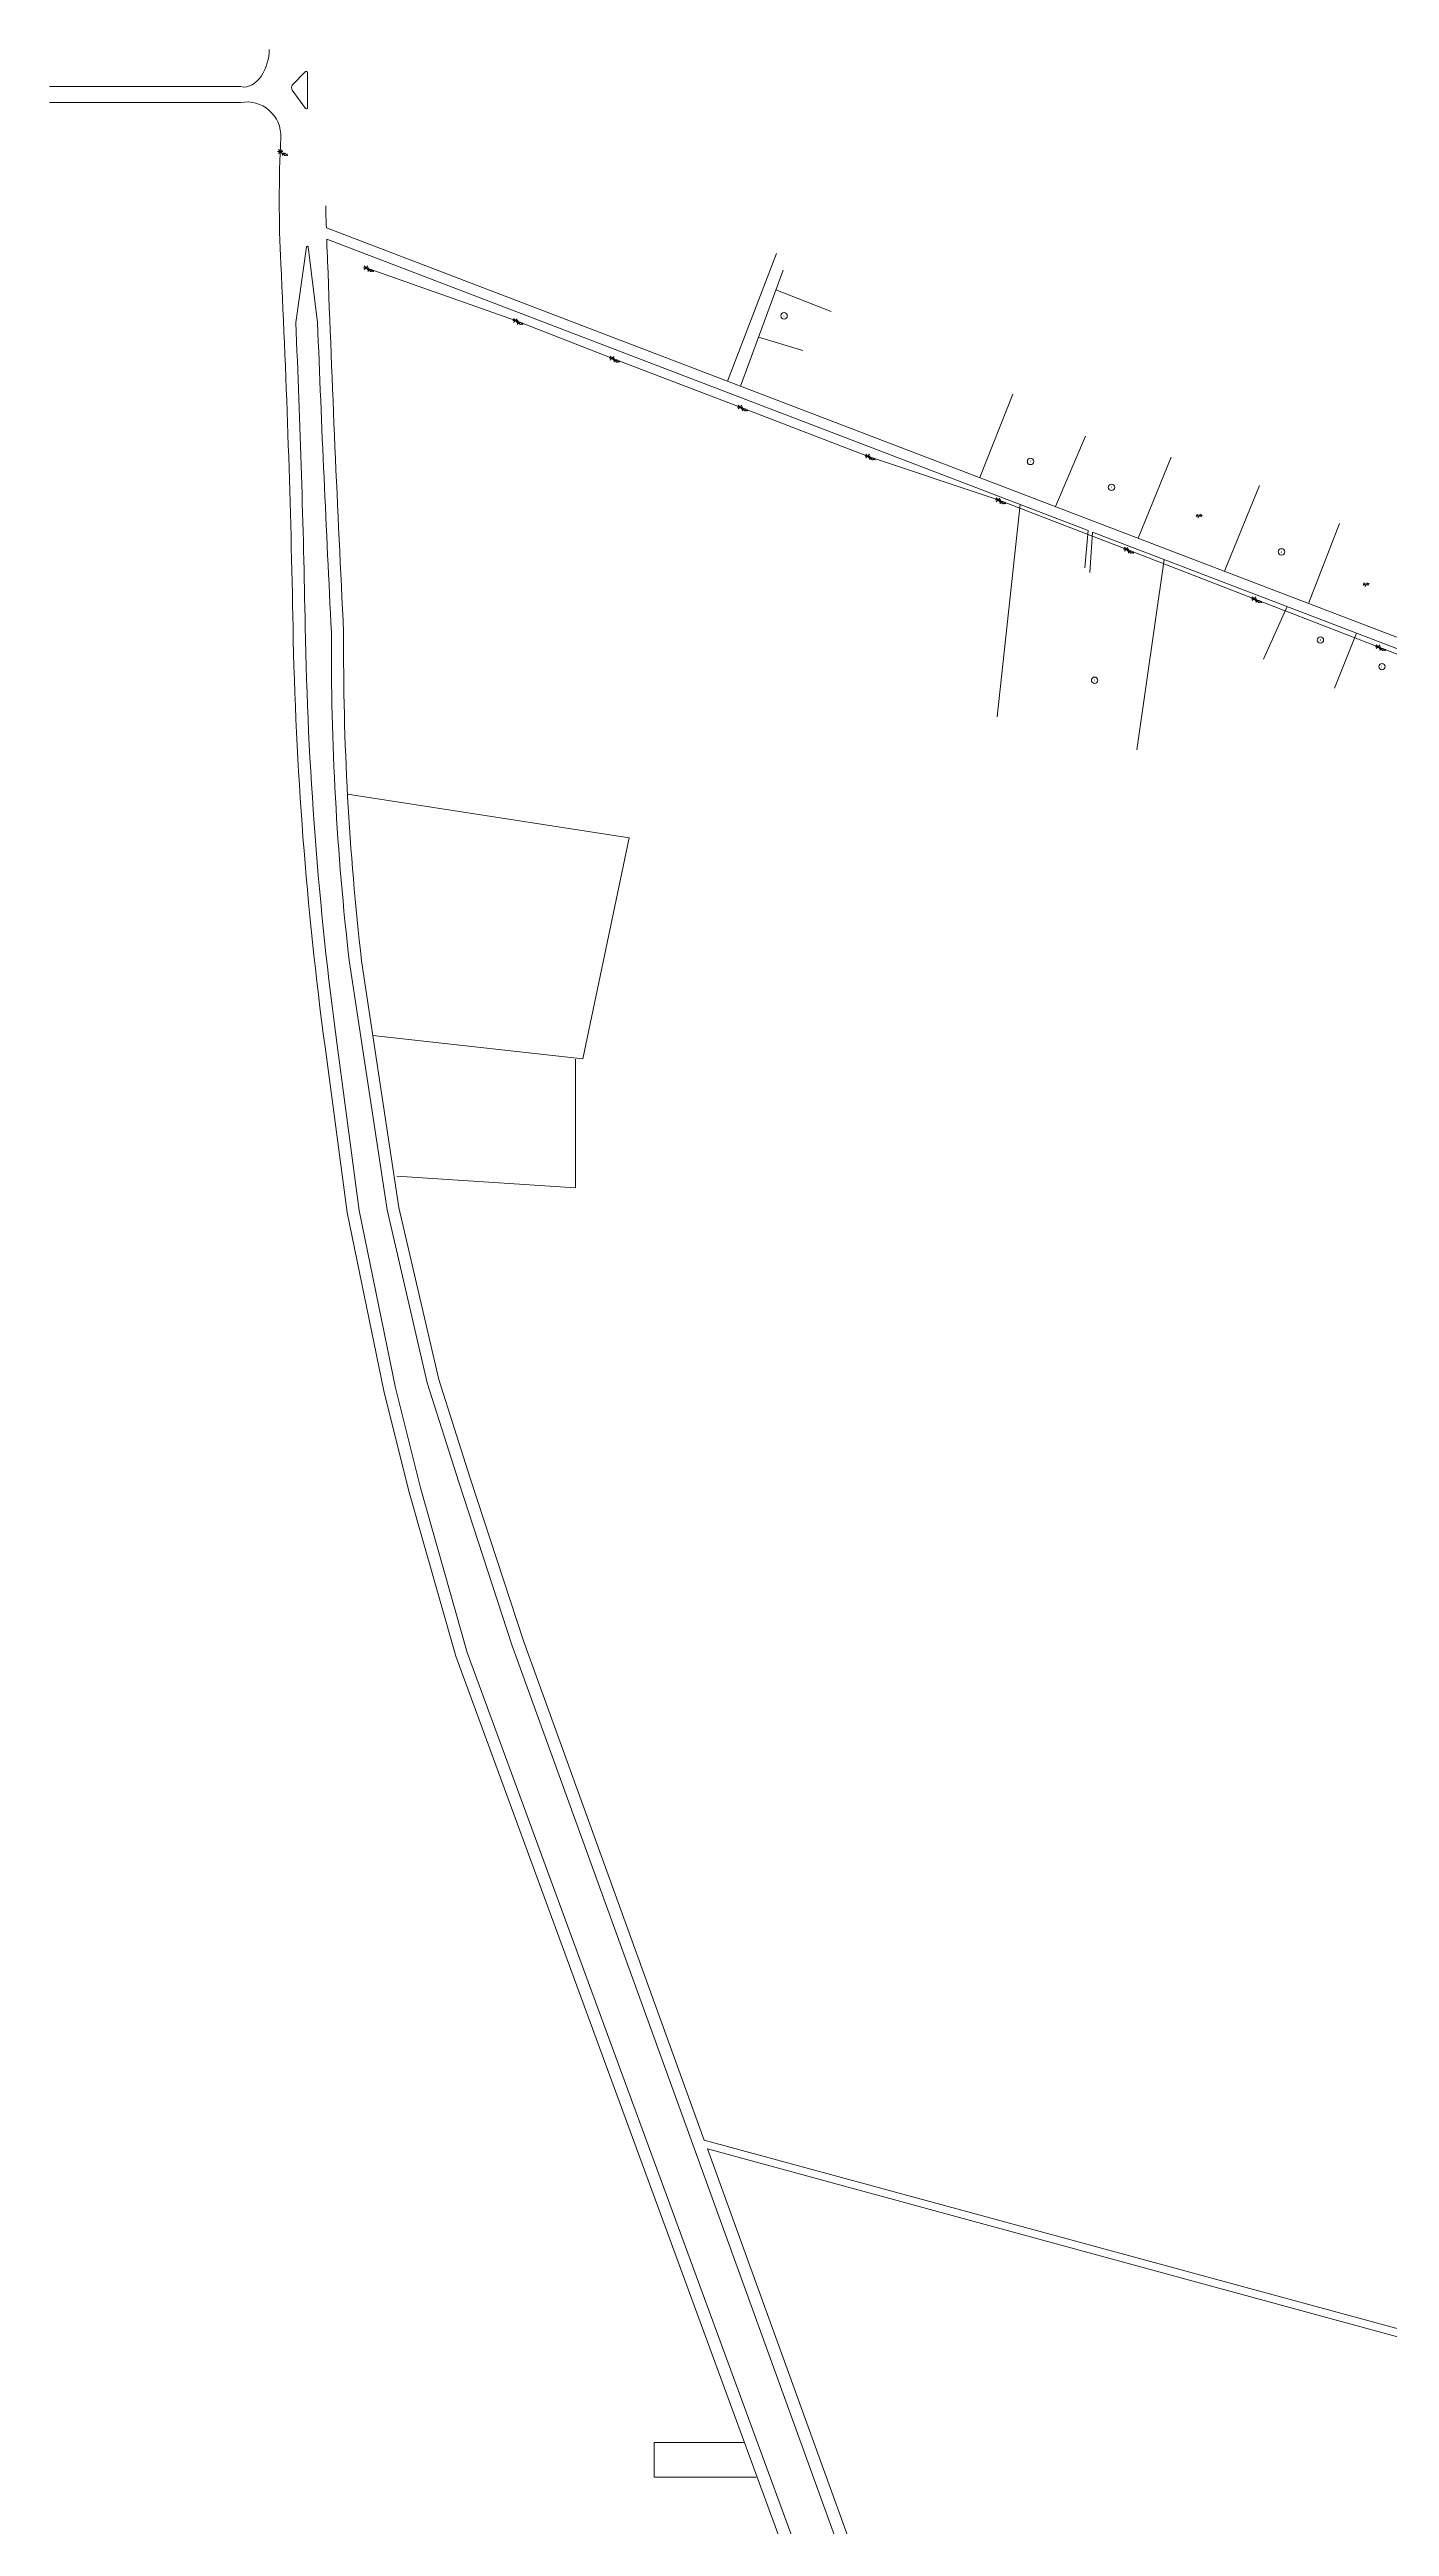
# Model space of a CAD drawing. Header units: metres. Extents: x 274894 to 280157, y 1481353 to 1490589.
# Drawn here: x 276196 to 277075, y 1488965 to 1490589 of the extents above; entities that cross this region are included whole.
import ezdxf
from ezdxf.enums import TextEntityAlignment as Align

# ---------------------------------------------------------------- set-up
doc = ezdxf.new("R2010")
doc.units = ezdxf.units.M
for name, color, linetype, lineweight in [('_ADDRESSDIBUJO', 7, 'Continuous', 0), ('_HOUSECOUNT', 7, 'Continuous', 0), ('_LOTLINE', 4, 'Continuous', 0), ('_POLEPED', 7, 'Continuous', 0), ('_STRAND', 3, 'Continuous', 0)]:
    doc.layers.add(name, color=color, linetype=linetype, lineweight=lineweight)
doc.styles.add('Address', font='ITALICS.shx', dxfattribs={"height": 1.5})
doc.styles.add('ROMANS', font='romans.shx', dxfattribs={"height": 0.2})
doc.styles.add('Style-ENGINEERING', font='ENGINEERING.shx')

# ---------------------------------------------------------------- blocks, each defined once
blk = doc.blocks.new('PC15_E')
at = {"layer": '_POLEPED', "color": 1}
for p, q in [((-1.7, 0), (0, 0)), ((-1.2, 1.3), (0, 0)), ((0, 0), (1.2, 1.2)), ((0, 0), (1.7, 0)), ((-1.2, -1.2), (0, 0)), ((0, 0), (1.2, -1.3))]:
    blk.add_line(p, q, dxfattribs=at)
at = {"layer": '_POLEPED', "linetype": 'Continuous', "style": 'ROMANS'}
for s, height, p in [('PC', 1.39, (1.2, -2.5)), ('15', 0.732, (3.7, -2.5))]:
    blk.add_text(s, height=height, rotation=359.6478, dxfattribs=at).set_placement(p)
blk = doc.blocks.new('HCRES_1')
at = {"layer": '_HOUSECOUNT', "color": 1, "linetype": 'Continuous', "lineweight": 0}
blk.add_circle((0.1, 0), 2.1, dxfattribs=at)
at = {"layer": '_HOUSECOUNT', "color": 7, "linetype": 'Continuous', "lineweight": 0, "style": 'Style-ENGINEERING'}
blk.add_text('1', height=1.35, dxfattribs=at).set_placement((0, 0), align=Align.MIDDLE_CENTER)
blk = doc.blocks.new('HCRES_2')
at = {"layer": '_HOUSECOUNT', "color": 1, "linetype": 'Continuous', "lineweight": 0}
blk.add_circle((0.1, 0), 2.1, dxfattribs=at)
at = {"layer": '_HOUSECOUNT', "color": 7, "linetype": 'Continuous', "lineweight": 0, "style": 'Style-ENGINEERING'}
blk.add_text('2', height=1.35, dxfattribs=at).set_placement((0.1, 0), align=Align.MIDDLE_CENTER)
blk = doc.blocks.new('PV')
at = {"layer": '_ADDRESSDIBUJO', "color": 7, "linetype": 'Continuous', "lineweight": 0, "style": 'Address'}
blk.add_text('P/V', height=1.5, dxfattribs=at).set_placement((2.1, 0.2), align=Align.CENTER)

msp = doc.modelspace()

# ---------------------------------------------------------------- linework, layer by layer
at = {"layer": '_LOTLINE'}
for p, q in [((276363.6, 1490575), (276354.9, 1490566)), ((276364.8, 1490550.9), (276364.8, 1490574.7)), ((276321.1, 1490565.1), (276195.7, 1490565.1)), ((276321.1, 1490554.7), (276195.7, 1490554.7)), ((276354.9, 1490562.9), (276363.7, 1490550.7)), ((276364.2, 1490460.1), (276357.2, 1490410.4)), ((276371.5, 1490410.4), (276365.4, 1490460.1)), ((277180.3, 1490165.5), (276377.3, 1490472.6)), ((276876.9, 1490274), (276377.5, 1490465)), ((276640.3, 1490372), (276672.6, 1490455.7)), ((276649, 1490368.7), (276677, 1490444.8)), ((276672.2, 1490431.8), (276708.3, 1490417.6)), ((276660.8, 1490400.9), (276689.8, 1490392.1)), ((276805.9, 1490308.7), (276827.6, 1490363.4)), ((276855.5, 1490289.7), (276875.2, 1490335.9)), ((276909.8, 1490268.9), (276931.5, 1490322.2)), ((276966.3, 1490247.3), (276989.3, 1490303.6)), ((276817.2, 1490151.9), (276832.4, 1490291)), ((277021.6, 1490226.2), (277041.8, 1490278.6)), ((276876.9, 1490274), (276874.8, 1490249.5)), ((276879.8, 1490272.9), (276878, 1490246.4)), ((277177.8, 1490158.9), (276879.8, 1490272.9)), ((276908.9, 1490130.1), (276926.8, 1490254.9)), ((277007.5, 1490224.1), (276992, 1490189.7)), ((277053, 1490206.7), (277038.6, 1490170.7)), ((276575.9, 1490072.5), (276391.1, 1490101.1)), ((276545.6, 1489927.6), (276575.9, 1490072.5)), ((276407.8, 1489942.9), (276545.6, 1489927.6)), ((276540.8, 1489842.9), (276540.8, 1489927.4)), ((276423.6, 1489850.5), (276540.8, 1489842.9)), ((276592.3, 1488997.5), (276592.3, 1489020.1)), ((276592.3, 1489020.1), (276650.9, 1489020.1)), ((276659.3, 1488997.5), (276592.3, 1488997.5))]:
    msp.add_line(p, q, dxfattribs=at)
for points in [[(276870.1, 1488424.7), (276865.4, 1488437.6), (276462.1, 1489535.7), (276431.3, 1489644), (276414.9, 1489709.9), (276391, 1489826.8), (276376.4, 1489935.5, -0.02876), (276355.4, 1490210.6, 0.007641), (276347.4, 1490448.9, -0.024505), (276347.4, 1490531.7, 0.483118), (276321.1, 1490554.7)], [(276377.3, 1490472.6, -0.017658), (276377, 1490486.9, -0.017658)], [(276625.1, 1489218.5), (276506.6, 1489545.9), (276471.7, 1489652.5), (276451, 1489717.2), (276424.9, 1489830.1), (276400.4, 1489991.9, -0.030267), (276388.6, 1490207.3, -0.003561), (276378.1, 1490450.5, -0.004481), (276377.5, 1490465)], [(276875.4, 1488433.5), (276873, 1488440.3), (276469.7, 1489538.2), (276439, 1489646.1), (276422.7, 1489711.7), (276398.9, 1489828.1), (276384.3, 1489936.6, -0.02876), (276363.4, 1490210.8, 0.006395), (276357.2, 1490410.4)], [(276897.7, 1488442.5), (276499, 1489543.3), (276464.1, 1489650), (276443.3, 1489715.1), (276417.1, 1489828.6), (276392.4, 1489990.8, -0.030256), (276380.6, 1490207.1, -0.002976), (276371.5, 1490410.4)]]:
    msp.add_lwpolyline(points, format="xyb", dxfattribs=at)
for points in [[(276625.1, 1489218.5), (277083.6, 1489093.7), (277089.5, 1489092)], [(276627.2, 1489212.8), (277082.3, 1489088.8), (277089.2, 1489087.1)], [(277108.8, 1487874.4), (277043.1, 1488057.6), (276913.5, 1488424.3), (276905.8, 1488443.7), (276627.2, 1489212.8)]]:
    msp.add_lwpolyline(points, dxfattribs=at)
for points in [[(276321.1, 1490565.1), (276332, 1490562.7), (276340.1, 1490578.6), (276339.8, 1490589.4)], [(276363.6, 1490575), (276363.8, 1490575.3), (276364.8, 1490575.1), (276364.8, 1490574.7)], [(276354.9, 1490562.9), (276354.3, 1490563.7), (276354.2, 1490565.3), (276354.9, 1490566)], [(276363.7, 1490550.7), (276363.9, 1490550.4), (276364.8, 1490550.6), (276364.8, 1490550.9)], [(276364.2, 1490460.1), (276364.2, 1490460.5), (276365.4, 1490460.5), (276365.4, 1490460.1)]]:
    msp.add_open_spline(points, degree=3, dxfattribs=at)
at = {"layer": '_STRAND'}
for p, q in [((276501.3, 1490411.7), (276403.3, 1490446.3)), ((276564.6, 1490387), (276501.3, 1490411.7)), ((276648.7, 1490355), (276564.6, 1490387)), ((276732.3, 1490322.8), (276648.7, 1490355)), ((276817.9, 1490294.1), (276732.3, 1490322.8)), ((276901.9, 1490261.7), (276817.9, 1490294.1)), ((276985.8, 1490229.3), (276901.9, 1490261.7)), ((277067.1, 1490197.8), (276985.8, 1490229.3)), ((277151, 1490165.4), (277067.1, 1490197.8))]:
    msp.add_line(p, q, dxfattribs=at)

# ---------------------------------------------------------------- block references
at = {"layer": '_HOUSECOUNT'}
for name, p in [('HCRES_1', (276677.4, 1490414.8)), ('HCRES_1', (276839.1, 1490319.3)), ('HCRES_1', (276892.2, 1490302.3)), ('HCRES_1', (277003.7, 1490260)), ('HCRES_2', (277029.2, 1490202.2)), ('HCRES_1', (277069.6, 1490184.7)), ('HCRES_1', (276881.1, 1490175.8))]:
    msp.add_blockref(name, p, dxfattribs=at)
at = {"layer": '_POLEPED'}
for p in [(276347, 1490522.5), (276403.3, 1490446.3), (276501.3, 1490411.7), (276564.6, 1490387), (276648.7, 1490355), (276732.3, 1490322.8), (276817.9, 1490294.1), (276901.9, 1490261.7), (276985.8, 1490229.3), (277067.1, 1490197.8)]:
    msp.add_blockref('PC15_E', p, dxfattribs=at)
at = {"layer": '_STRAND'}
for p in [(276947.4, 1490282.7), (277057, 1490237.7)]:
    msp.add_blockref('PV', p, dxfattribs=at)

doc.saveas('drawing.dxf')
